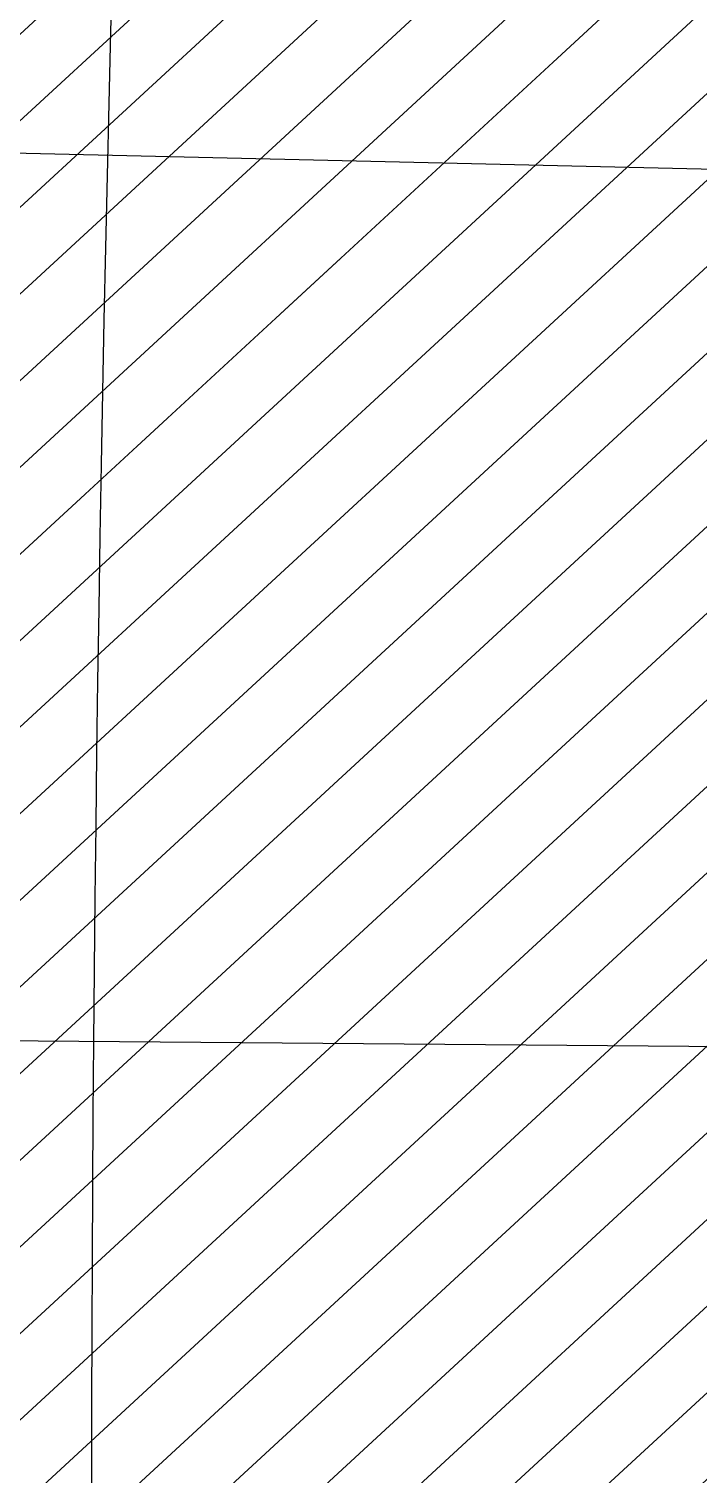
# Model space of a CAD drawing. Extents: x -678889171 to 586587, y -792238163 to 335485.
# Drawn here: x -678760393 to -678752958, y -792048071 to -792032025 of the extents above; entities that cross this region are included whole.
import ezdxf
from ezdxf.enums import TextEntityAlignment as Align

# ---------------------------------------------------------------- set-up
doc = ezdxf.new("R2010")
doc.units = 0
doc.header["$MEASUREMENT"] = 0
for name, color, linetype in [('A-FLOR-PATT', 252, 'Continuous'), ('A-SITE-PATT', 252, 'Continuous'), ('A-WALL', 252, 'Continuous')]:
    doc.layers.add(name, color=color, linetype=linetype)
doc.layers.add('BASEMENT3 LAYOUT$0$HATCH11', color=252, linetype='Continuous', lineweight=15)
doc.styles.add('Ground floor Towers$0$$Bas01-Rname$0$EN-SC', font='swissc.ttf')
doc.styles.add('Ground floor Towers$0$$Bas01-Rname$0$EN-SCL', font='swisscl.ttf')
doc.styles.add('Ground floor Towers$0$04-Ground Floor$0$V2-lower ground$0$LEVEL  FOR LICENSE LOWER GR$0$$LG- LEVEL$0$AR-SR', font='sarb.shx')

# ---------------------------------------------------------------- blocks, each defined once
blk = doc.blocks.new('A$C61C61320')
at = {"layer": 'BASEMENT3 LAYOUT$0$HATCH11'}
h = blk.add_hatch(dxfattribs=at)
h.set_pattern_fill('JIS_WOOD', color=256, scale=1000, style=0)
h.set_pattern_definition([(45, (-55979.95959305647, -92778.05480168064), (-499.9999991609842, 499.9999991609843), [])])
edge = h.paths.add_edge_path()
edge.add_line((-21467.74319023453, -134455.7384705361), (-52625.22989511769, -137297.8907696561))
edge.add_arc((469730.797268165, -78930.5305383486), 525606.8567419754, 175.7647423383216, 186.3757064635938, ccw=False)
edge.add_arc((-39265.1562679424, -44102.43736154633), 15691.08979022459, 0.9729785529091828, 165.2727067888424, ccw=False)
edge.add_arc((542230.0773749191, -76004.92878418005), 566720.1514529854, 176.7459500062832, 185.9199427217102)
blk = doc.blocks.new('GR')
at = {"layer": 'A-FLOR-PATT'}
for p, q in [((113470, 153660), (33119.96800895559, 152282.5142517569)), ((33387.76585642999, 142369.9277474364), (113940, 144975))]:
    blk.add_line(p, q, dxfattribs=at)
for centre, radius, start, end in [((687279.656740699, 163488.6097753342), 649022.5456272444, 169.8809308091749, 188.016783999427), ((632160.654919429, 163506.251165366), 605195.8226879981, 171.0737824436527, 190.1263033448895), ((632160.6549194276, 163506.2511653661), 599695.8226879967, 171.0616030214717, 190.2201678661017), ((632160.6549194327, 163506.2511653659), 599145.8226880017, 171.0631954506245, 190.2296506374575)]:
    blk.add_arc(centre, radius, start, end, dxfattribs=at)
at = {"layer": 'A-FLOR-PATT', "style": 'Ground floor Towers$0$04-Ground Floor$0$V2-lower ground$0$LEVEL  FOR LICENSE LOWER GR$0$$LG- LEVEL$0$AR-SR', "flags": 12}
for tag, p in [('L', (30296.07288644527, 72859.53473235783)), ('P', (30237.50458115668, 72203.99769414036))]:
    blk.add_attdef(tag, text='', height=500, dxfattribs=at).set_placement(p, align=Align.RIGHT)
at = {"layer": 'A-FLOR-PATT'}
for tag, p, height, style in [('N', (85492.25876324323, 56633.4995742733), 250, 'Ground floor Towers$0$$Bas01-Rname$0$EN-SC'), ('N', (89389.48149106537, 56633.4995742733), 250, 'Ground floor Towers$0$$Bas01-Rname$0$EN-SC'), ('N', (94597.61363499537, 56633.4995742733), 250, 'Ground floor Towers$0$$Bas01-Rname$0$EN-SC'), ('AN', (85922.66280553787, 56313.08159666645), 200, 'Ground floor Towers$0$$Bas01-Rname$0$EN-SCL'), ('AN', (89819.88553336001, 56313.08159666645), 200, 'Ground floor Towers$0$$Bas01-Rname$0$EN-SCL'), ('AN', (95028.01767729002, 56313.08159666645), 200, 'Ground floor Towers$0$$Bas01-Rname$0$EN-SCL'), ('SN', (85299.47460008037, 56025.08594095582), 200, 'Ground floor Towers$0$$Bas01-Rname$0$EN-SCL'), ('F', (85927.04975899268, 56008.67972904726), 200, 'Ground floor Towers$0$$Bas01-Rname$0$EN-SCL'), ('SN', (89196.69732790251, 56025.08594095582), 200, 'Ground floor Towers$0$$Bas01-Rname$0$EN-SCL'), ('F', (89824.27248681482, 56008.67972904726), 200, 'Ground floor Towers$0$$Bas01-Rname$0$EN-SCL'), ('SN', (94404.82947183252, 56025.08594095582), 200, 'Ground floor Towers$0$$Bas01-Rname$0$EN-SCL'), ('F', (95032.40463074483, 56008.67972904726), 200, 'Ground floor Towers$0$$Bas01-Rname$0$EN-SCL')]:
    blk.add_attdef(tag, p, '', height=height, dxfattribs=dict(at, style=style))
at = {"layer": 'A-FLOR-PATT', "style": 'Ground floor Towers$0$$Bas01-Rname$0$EN-SCL', "width": 0.8}
for p in [(85305.16036184286, 56295.1433535593), (89202.383089665, 56295.1433535593), (94410.51523359501, 56295.1433535593)]:
    blk.add_attdef('FN', p, '', height=250, dxfattribs=at)

msp = doc.modelspace()

# ---------------------------------------------------------------- block references
at = {"layer": 'A-SITE-PATT', "rotation": 357.6731745000001}
msp.add_blockref('A$C61C61320', (-678706236.4347705, -791940527.995869, -212772), dxfattribs=at)

# ---------------------------------------------------------------- next in the draw order: block references
at = {"layer": 'A-WALL', "rotation": 357.6731745000001}
msp.add_blockref('GR', (-678804025.0995113, -792184118.4910543, -212772), dxfattribs=at)

doc.saveas('drawing.dxf')
